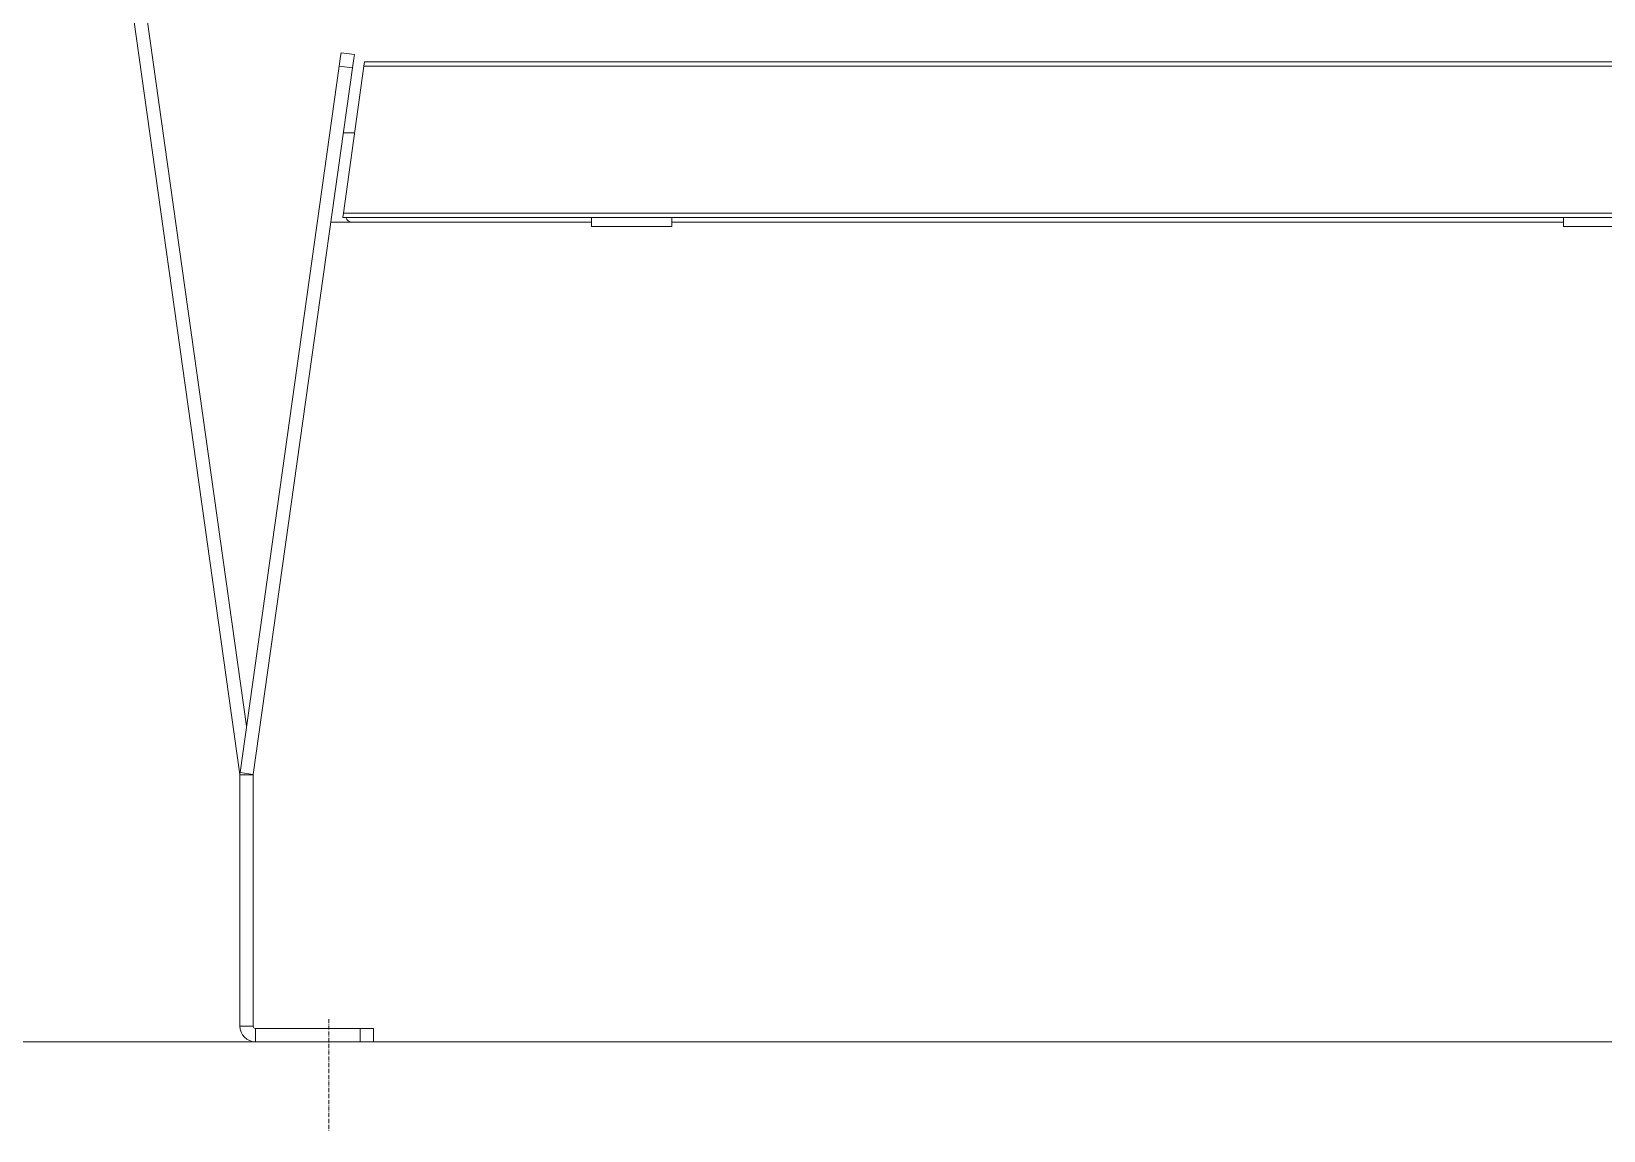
# Model space of a CAD drawing. Header units: millimetres. Extents: x 22162 to 28102, y 3160 to 7360.
# Drawn here: x 24544 to 25250, y 5836 to 6329 of the extents above; entities that cross this region are included whole.
import ezdxf

# ---------------------------------------------------------------- set-up
doc = ezdxf.new("R2010")
doc.units = ezdxf.units.MM
doc.header["$LTSCALE"] = 0.3
doc.linetypes.add('ACAD_ISO10W100', pattern=[18.5, 12, -3, 0.5, -3])
doc.layers.add('OSY', color=7, linetype='ACAD_ISO10W100', lineweight=15)
doc.layers.add('Visible', color=7, linetype='Continuous', lineweight=18)
doc.layers.add('SRAFY', color=7, linetype='Continuous', lineweight=9, true_color=0x5b5b5b)

msp = doc.modelspace()

# ---------------------------------------------------------------- linework, layer by layer
at = {"layer": 'OSY', "ltscale": 0.5}
msp.add_line((24678.01, 5885.78), (24678.01, 5835.78), dxfattribs=at)
at = {"layer": 'SRAFY', "linetype": 'Continuous'}
msp.add_line((22841.48, 5875.64), (26259.45, 5875.64), dxfattribs=at)
at = {"layer": 'Visible', "color": 0}
for p, q in [((24638.04, 5995.65), (24566.05, 6507.9)), ((24641.05, 6017.34), (24571.99, 6508.73)), ((24683.54, 6319.64), (24689.48, 6318.81)), ((24638.12, 5996.48), (24682.7, 6313.7)), ((24644.06, 5995.65), (24688.65, 6312.86)), ((24688.65, 6312.86), (24682.7, 6313.7)), ((24693.8, 6313.64), (24684.53, 6247.64)), ((24693.8, 6313.64), (25806.69, 6313.64)), ((24694.08, 6315.64), (25806.41, 6315.64)), ((24689.59, 6283.64), (24684.54, 6283.64)), ((24689.59, 6283.64), (24684.54, 6283.64)), ((24678.92, 6243.64), (24773.92, 6243.64)), ((24678.92, 6243.64), (24773.92, 6243.64)), ((24684.25, 6245.64), (25816.25, 6245.64)), ((24684.53, 6247.64), (25815.97, 6247.64)), ((24688.46, 6243.64), (24796.01, 6243.64)), ((24688.46, 6243.64), (24796.01, 6243.64)), ((24796.01, 6241.64), (24796.01, 6245.64)), ((24832.01, 6241.64), (24796.01, 6241.64)), ((24832.01, 6241.64), (24832.01, 6245.64)), ((24832.01, 6243.64), (25232.51, 6243.64)), ((24832.01, 6243.64), (25232.51, 6243.64)), ((25232.51, 6241.64), (25232.51, 6245.64)), ((25268.51, 6241.64), (25232.51, 6241.64)), ((24638.04, 5995.65), (24638.06, 5995.65)), ((24638.05, 5882.64), (24638.05, 5995.51)), ((24644.05, 5995.51), (24638.05, 5995.51)), ((24644.06, 5995.65), (24638.12, 5996.48)), ((24644.05, 5882.64), (24644.05, 5995.51)), ((24644.05, 5882.64), (24638.05, 5882.64)), ((24692.05, 5881.64), (24645.05, 5881.64)), ((24645.05, 5881.64), (24645.05, 5875.64)), ((24692.05, 5875.64), (24692.05, 5881.64)), ((24698.05, 5875.64), (24698.05, 5881.64)), ((24698.05, 5881.64), (24698.05, 5875.64)), ((24692.05, 5875.64), (24645.05, 5875.64))]:
    msp.add_line(p, q, dxfattribs=at)
for points in [[(24682.7, 6313.7), (24683.29, 6317.9), (24683.54, 6319.64)], [(24689.48, 6318.81), (24689.24, 6317.07), (24688.65, 6312.86)], [(24694.08, 6315.64), (24693.8, 6313.64)], [(24684.53, 6247.64), (24684.25, 6245.64)], [(24638.05, 5995.58), (24638.05, 5995.51)], [(24638.05, 5995.58), (24638.05, 5995.58)], [(24692.05, 5881.64), (24696.3, 5881.64), (24698.05, 5881.64)], [(24698.05, 5875.64), (24696.3, 5875.64), (24692.05, 5875.64)]]:
    msp.add_lwpolyline(points, dxfattribs=at)
for centre, radius, start, end in [((24688.46, 6246.64), 3, 199.47122, 270), ((24637.05, 5995.51), 1, 4, 8), ((24645.05, 5995.51), 7, 172, 180), ((24645.05, 5995.51), 1, 172, 180), ((24645.05, 5882.64), 7, 180, 270), ((24645.05, 5882.64), 1, 180, 270)]:
    msp.add_arc(centre, radius, start, end, dxfattribs=at)

doc.saveas('drawing.dxf')
